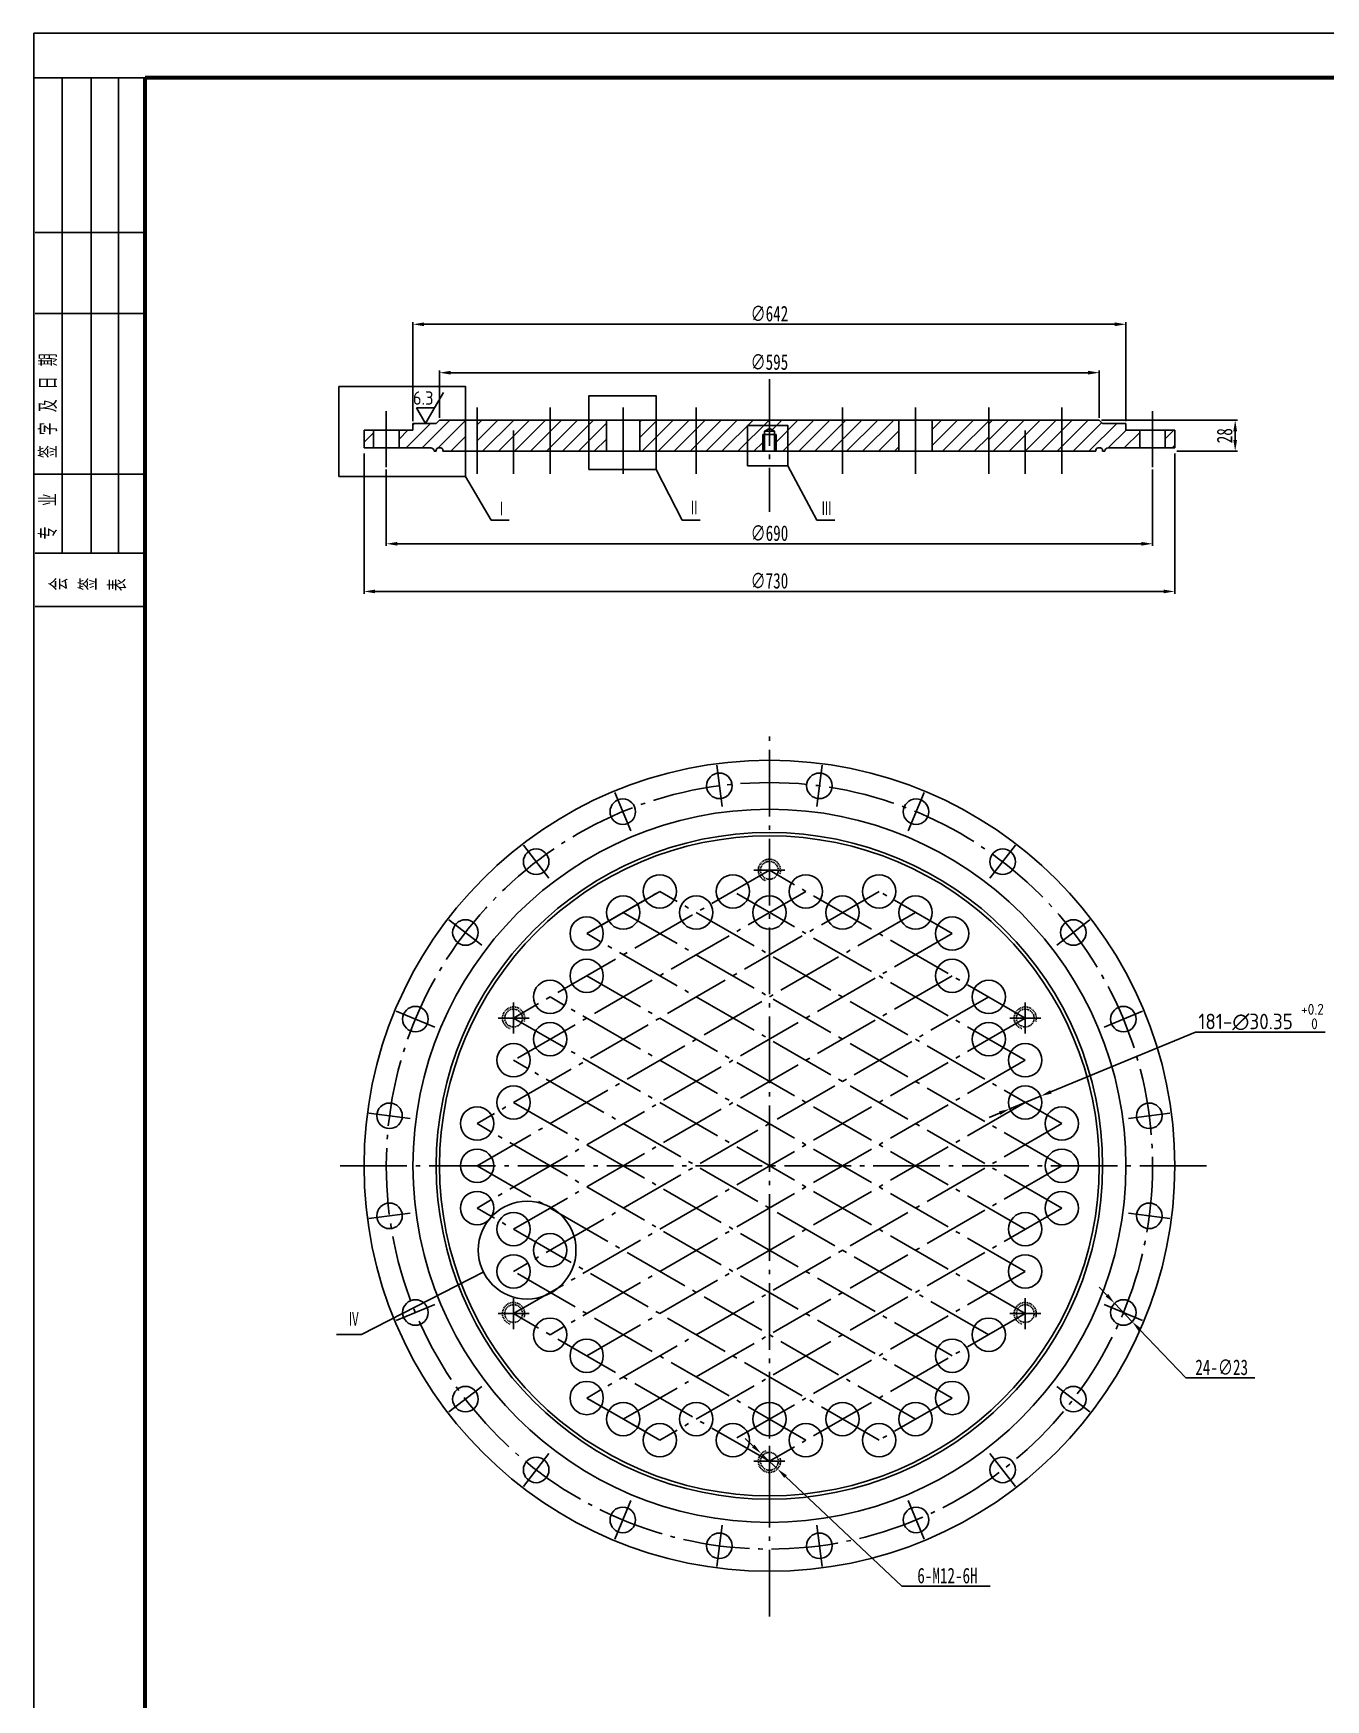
# Model space of a CAD drawing. Extents: x 3752 to 5058, y 2005 to 3221.
# Drawn here: x 3754.1 to 4045.1, y 2223.7 to 2598.7 of the extents above; entities that cross this region are included whole.
import ezdxf

# ---------------------------------------------------------------- set-up
doc = ezdxf.new("R2010")
doc.units = 0
doc.linetypes.add('CENTER', pattern=[20, 15, -2, 1, -2])
doc.linetypes.add('HIDDEN', pattern=[0.375, 0.25, -0.125])
doc.layers.get('Defpoints').update_dxf_attribs({"linetype": 'CONTINUOUS'})
for name, color, linetype in [('1', 7, 'CONTINUOUS'), ('2', 1, 'CONTINUOUS'), ('3', 2, 'CENTER'), ('5', 3, 'HIDDEN')]:
    doc.layers.add(name, color=color, linetype=linetype)
doc.styles.add('ACISOTS', font='isocp.shx', dxfattribs={"height": 1, "bigfont": 'gbcbig.shx'})
doc.styles.add('HZ5', font='GungsuhChe.ttf', dxfattribs={"width": 0.75})
doc.dimstyles.new('4', dxfattribs={"dimtxt": 3.5, "dimasz": 2.5, "dimexe": 0.5, "dimexo": 0.5, "dimtad": 1, "dimdec": 0, "dimlfac": 4, "dimzin": 0, "dimdsep": 46, "dimtxsty": 'HZ5', "dimcen": 0, "dimadec": 0, "dimazin": 0, "dimtfac": 0.857143, "dimtdec": 0, "dimtmove": 0, "dimatfit": 0, "dimfxl": 0, "dimtvp": 1.5, "dimtolj": 1, "dimtzin": 0, "dimarcsym": 0})
doc.dimstyles.new('副本4', dxfattribs={"dimtxt": 3.5, "dimasz": 2.5, "dimexe": 0.5, "dimexo": 0.5, "dimtad": 1, "dimtih": 1, "dimtoh": 1, "dimdec": 0, "dimlfac": 4, "dimzin": 0, "dimdsep": 46, "dimtxsty": 'HZ5', "dimcen": 0, "dimadec": 0, "dimazin": 0, "dimtfac": 0.857143, "dimtdec": 0, "dimtmove": 0, "dimatfit": 0, "dimfxl": 0, "dimtvp": 1.5, "dimtolj": 1, "dimtzin": 0, "dimarcsym": 0})

# ---------------------------------------------------------------- blocks, each defined once
blk = doc.blocks.new('*D82')
at = {"layer": '1', "color": 0, "lineweight": -2}
for p, q in [((3916.2, 2280.78), (3914.38, 2282.49)), ((3918.02, 2279.06), (3921.66, 2275.63)), ((3923.48, 2273.92), (3949.67, 2249.24)), ((3949.67, 2249.24), (3969.54, 2249.24))]:
    blk.add_line(p, q, dxfattribs=at)
at = {"layer": '1', "color": 0}
for points in [[(3916.49, 2281.08), (3915.92, 2280.47), (3918.02, 2279.06)], [(3923.77, 2274.22), (3923.19, 2273.61), (3921.66, 2275.63)]]:
    blk.add_solid(points, dxfattribs=at)
at = {"layer": 'Defpoints', "color": 0}
for p in [(3918.02, 2279.06), (3921.66, 2275.63)]:
    blk.add_point(p, dxfattribs=at)
at = {"layer": '1', "color": 0, "insert": (3959.92, 2251.62), "char_height": 3.5, "attachment_point": 5, "style": 'HZ5'}
blk.add_mtext('\\A1;6-M12-6H', dxfattribs=at)
blk = doc.blocks.new('*D87')
at = {"layer": '1', "color": 0, "lineweight": -2}
for p, q in [((3995.81, 2314.73), (3994.09, 2316.54)), ((3997.54, 2312.92), (4001.51, 2308.76)), ((4003.24, 2306.95), (4013.59, 2296.11)), ((4013.59, 2296.11), (4029.09, 2296.11))]:
    blk.add_line(p, q, dxfattribs=at)
at = {"layer": '1', "color": 0}
for points in [[(3996.12, 2315.02), (3995.51, 2314.44), (3997.54, 2312.92)], [(4003.54, 2307.24), (4002.93, 2306.66), (4001.51, 2308.76)]]:
    blk.add_solid(points, dxfattribs=at)
at = {"layer": 'Defpoints', "color": 0}
for p in [(3997.54, 2312.92), (4001.51, 2308.76)]:
    blk.add_point(p, dxfattribs=at)
at = {"layer": '1', "color": 0, "insert": (4021.65, 2298.49), "char_height": 3.5, "attachment_point": 5, "style": 'HZ5'}
blk.add_mtext('\\A1;24-∅23', dxfattribs=at)
blk = doc.blocks.new('*D92')
at = {"layer": '1', "color": 0, "lineweight": -2}
for p, q in [((3833.59, 2500.53), (3833.59, 2483.33)), ((4006.09, 2500.53), (4006.09, 2483.33)), ((3836.09, 2483.83), (4003.59, 2483.83))]:
    blk.add_line(p, q, dxfattribs=at)
at = {"layer": '1', "color": 0}
for points in [[(3836.09, 2484.24), (3836.09, 2483.41), (3833.59, 2483.83)], [(4003.59, 2484.24), (4003.59, 2483.41), (4006.09, 2483.83)]]:
    blk.add_solid(points, dxfattribs=at)
at = {"layer": 'Defpoints', "color": 0}
for p in [(3833.59, 2501.03), (4006.09, 2501.03), (4006.09, 2483.83)]:
    blk.add_point(p, dxfattribs=at)
at = {"layer": '1', "color": 0, "insert": (3919.84, 2486.2), "char_height": 3.5, "attachment_point": 5, "style": 'HZ5'}
blk.add_mtext('\\A1;\\A1;∅690', dxfattribs=at)
blk = doc.blocks.new('*D93')
at = {"layer": '1', "color": 0, "lineweight": -2}
for p, q in [((3828.59, 2504.15), (3828.59, 2472.6)), ((4011.09, 2504.15), (4011.09, 2472.6)), ((3831.09, 2473.1), (4008.59, 2473.1))]:
    blk.add_line(p, q, dxfattribs=at)
at = {"layer": '1', "color": 0}
for points in [[(3831.09, 2473.52), (3831.09, 2472.69), (3828.59, 2473.1)], [(4008.59, 2473.52), (4008.59, 2472.69), (4011.09, 2473.1)]]:
    blk.add_solid(points, dxfattribs=at)
at = {"layer": 'Defpoints', "color": 0}
for p in [(3828.59, 2504.65), (4011.09, 2504.65), (4011.09, 2473.1)]:
    blk.add_point(p, dxfattribs=at)
at = {"layer": '1', "color": 0, "insert": (3919.84, 2475.48), "char_height": 3.5, "attachment_point": 5, "style": 'HZ5'}
blk.add_mtext('\\A1;\\A1;∅730', dxfattribs=at)
blk = doc.blocks.new('*D94')
at = {"layer": '1', "color": 0, "lineweight": -2}
for p, q in [((3994.59, 2511.65), (4025.19, 2511.65)), ((4024.69, 2509.15), (4024.69, 2507.15)), ((4011.59, 2504.65), (4025.19, 2504.65))]:
    blk.add_line(p, q, dxfattribs=at)
at = {"layer": '1', "color": 0}
for points in [[(4024.28, 2509.15), (4025.11, 2509.15), (4024.69, 2511.65)], [(4024.28, 2507.15), (4025.11, 2507.15), (4024.69, 2504.65)]]:
    blk.add_solid(points, dxfattribs=at)
at = {"layer": 'Defpoints', "color": 0}
for p in [(3994.09, 2511.65), (4011.09, 2504.65), (4024.69, 2504.65)]:
    blk.add_point(p, dxfattribs=at)
at = {"layer": '1', "color": 0, "insert": (4022.32, 2508.15), "char_height": 3.5, "attachment_point": 5, "rotation": 90, "style": 'HZ5'}
blk.add_mtext('\\A1;28', dxfattribs=at)
blk = doc.blocks.new('*D95')
at = {"layer": '1', "color": 0, "lineweight": -2}
for p, q in [((3845.59, 2512.15), (3845.59, 2522.83)), ((3848.09, 2522.33), (3991.59, 2522.33)), ((3994.09, 2512.15), (3994.09, 2522.83))]:
    blk.add_line(p, q, dxfattribs=at)
at = {"layer": '1', "color": 0}
for points in [[(3848.09, 2522.75), (3848.09, 2521.91), (3845.59, 2522.33)], [(3991.59, 2522.75), (3991.59, 2521.91), (3994.09, 2522.33)]]:
    blk.add_solid(points, dxfattribs=at)
at = {"layer": 'Defpoints', "color": 0}
for p in [(3994.09, 2522.33), (3845.59, 2511.65), (3994.09, 2511.65)]:
    blk.add_point(p, dxfattribs=at)
at = {"layer": '1', "color": 0, "insert": (3919.84, 2524.7), "char_height": 3.5, "attachment_point": 5, "style": 'HZ5'}
blk.add_mtext('\\A1;\\A1;∅595', dxfattribs=at)
blk = doc.blocks.new('*D96')
at = {"layer": '1', "color": 0, "lineweight": -2}
for p, q in [((3839.59, 2511.4), (3839.59, 2533.72)), ((3842.09, 2533.22), (3997.59, 2533.22)), ((4000.09, 2511.4), (4000.09, 2533.72))]:
    blk.add_line(p, q, dxfattribs=at)
at = {"layer": '1', "color": 0}
for points in [[(3842.09, 2533.64), (3842.09, 2532.8), (3839.59, 2533.22)], [(3997.59, 2533.64), (3997.59, 2532.8), (4000.09, 2533.22)]]:
    blk.add_solid(points, dxfattribs=at)
at = {"layer": 'Defpoints', "color": 0}
for p in [(4000.09, 2533.22), (3839.59, 2510.9), (4000.09, 2510.9)]:
    blk.add_point(p, dxfattribs=at)
at = {"layer": '1', "color": 0, "insert": (3919.84, 2535.6), "char_height": 3.5, "attachment_point": 5, "style": 'HZ5'}
blk.add_mtext('\\A1;∅642', dxfattribs=at)

msp = doc.modelspace()

# ---------------------------------------------------------------- hatches: boundary and pattern name
at = {"layer": '1'}
h = msp.add_hatch(dxfattribs=at)
h.set_pattern_fill('ANSI31', color=256, scale=0.8, style=0)
h.paths.add_polyline_path([(3914.936, 2510.425), (3919.84, 2510.425), (3919.84, 2511.648), (3903.386, 2511.648), (3903.386, 2504.648), (3914.936, 2504.648)])
h.paths.add_polyline_path([(3918.715, 2509.148), (3919.84, 2509.798), (3919.84, 2510.425), (3914.936, 2510.425), (3914.936, 2504.648), (3918.34, 2504.648), (3918.34, 2508.398), (3918.715, 2508.398)], flags=17)
h.paths.add_polyline_path([(3903.386, 2511.648), (3894.371, 2511.648), (3894.371, 2504.648), (3903.386, 2504.648)])
h.paths.add_polyline_path([(3894.371, 2511.648), (3890.681, 2511.648), (3890.681, 2504.648), (3894.371, 2504.648)])
h.paths.add_polyline_path([(3883.181, 2511.648), (3879.176, 2511.648), (3879.176, 2504.648), (3883.181, 2504.648)])
h.paths.add_polyline_path([(3870.477, 2511.648), (3854.023, 2511.648), (3854.023, 2504.648), (3870.477, 2504.648)])
h.paths.add_polyline_path([(3879.176, 2511.648), (3870.477, 2511.648), (3870.477, 2504.648), (3879.176, 2504.648)])
h.paths.add_polyline_path([(3851.451, 2511.648), (3845.59, 2511.648), (3844.84, 2510.898), (3839.59, 2510.898), (3839.59, 2509.398), (3836.465, 2509.398), (3836.465, 2505.398), (3843.59, 2505.398, -0.4142136), (3844.34, 2504.648), (3844.84, 2504.648), (3844.84, 2504.898, -0.4142136), (3845.34, 2505.398), (3845.84, 2505.398, -0.4142136), (3846.34, 2504.898), (3846.34, 2504.648), (3851.451, 2504.648)])
h.paths.add_polyline_path([(3830.715, 2509.398), (3828.59, 2509.398), (3828.59, 2505.398), (3830.715, 2505.398)])
h = msp.add_hatch(dxfattribs=at)
h.set_pattern_fill('ANSI31', color=256, scale=0.8, style=0)
h.set_pattern_definition([(45, (1920.186, 1633.491), (-1.7960512, 1.7960512), [])])
h.paths.add_polyline_path([(3936.295, 2504.648), (3936.295, 2511.648), (3919.84, 2511.648), (3919.84, 2509.798), (3920.965, 2509.148), (3920.965, 2508.398), (3921.34, 2508.398), (3921.34, 2504.648)])
h.paths.add_polyline_path([(3948.999, 2504.648), (3948.999, 2511.648), (3936.295, 2511.648), (3936.295, 2504.648)])
h.paths.add_polyline_path([(3969.204, 2504.648), (3969.204, 2511.648), (3956.499, 2511.648), (3956.499, 2504.648)])
h = msp.add_hatch(dxfattribs=at)
h.set_pattern_fill('ANSI31', color=256, scale=0.8, style=0)
h.paths.add_polyline_path([(3985.658, 2511.648), (3969.204, 2511.648), (3969.204, 2504.648), (3985.658, 2504.648)])
h.paths.add_polyline_path([(4003.215, 2509.398), (4000.09, 2509.398), (4000.09, 2510.898), (3994.84, 2510.898), (3994.09, 2511.648), (3985.658, 2511.648), (3985.658, 2504.648), (3993.34, 2504.648), (3993.34, 2504.898, -0.4142136), (3993.84, 2505.398), (3994.34, 2505.398, -0.4142136), (3994.84, 2504.898), (3994.84, 2504.648), (3995.34, 2504.648, -0.4142136), (3996.09, 2505.398), (4003.215, 2505.398)])
h.paths.add_polyline_path([(4011.09, 2509.398), (4008.965, 2509.398), (4008.965, 2505.398), (4011.09, 2505.398)])

# ---------------------------------------------------------------- linework, layer by layer
for p, q in [((3754.291, 2004.696), (3754.291, 2598.696)), ((3754.291, 2004.696), (3754.291, 2598.696)), ((3754.291, 2598.696), (4595.291, 2598.696)), ((4001.291, 2598.696), (4595.291, 2598.696)), ((4001.291, 2598.696), (4595.291, 2598.696)), ((3754.291, 2588.696), (3779.387, 2588.696)), ((3760.67, 2481.685), (3760.67, 2588.696)), ((3767.199, 2481.685), (3767.199, 2588.696)), ((3773.293, 2481.685), (3773.293, 2588.696)), ((3779.387, 2553.896), (3754.575, 2553.896)), ((3779.387, 2535.625), (3754.575, 2535.625)), ((3846.447, 2517.898), (3844.426, 2514.398)), ((3842.406, 2510.898), (3840.385, 2514.398)), ((3840.385, 2514.398), (3844.426, 2514.398)), ((3844.426, 2514.398), (3842.406, 2510.898)), ((3918.34, 2504.648), (3918.34, 2508.398)), ((3921.34, 2504.648), (3921.34, 2508.398)), ((3924, 2501.365), (3930.528, 2489.108)), ((3779.387, 2499.52), (3754.14, 2499.52)), ((3851.451, 2498.964), (3857.206, 2489.108)), ((3894.371, 2500.563), (3900.215, 2489.108)), ((3857.206, 2489.108), (3861.276, 2489.108)), ((3900.215, 2489.108), (3904.285, 2489.108)), ((3930.528, 2489.108), (3934.598, 2489.108)), ((3779.387, 2481.685), (3754.575, 2481.685)), ((3779.387, 2469.685), (3754.575, 2469.685)), ((3983.207, 2360.486), (4015.77, 2373.955)), ((4015.77, 2373.955), (4044.944, 2373.955)), ((3973.966, 2356.664), (3980.896, 2359.53)), ((3971.656, 2355.708), (3969.346, 2354.753)), ((3855.53, 2319.985), (3827.987, 2305.886)), ((3827.987, 2305.886), (3822.364, 2305.886))]:
    msp.add_line(p, q, dxfattribs=at)
for points in [[(3822.927, 2498.964), (3851.451, 2498.964), (3851.451, 2519.216), (3822.927, 2519.216)], [(3879.176, 2500.563), (3894.371, 2500.563), (3894.371, 2517.084), (3879.176, 2517.084)], [(3914.936, 2501.365), (3924, 2501.365), (3924, 2510.425), (3914.936, 2510.425)]]:
    msp.add_lwpolyline(points, close=True, dxfattribs=at)
msp.add_circle((3865.299, 2324.868), 11.003, dxfattribs=at)
for points in [[(3983.047, 2360.871), (3983.366, 2360.101), (3980.896, 2359.53)], [(3971.496, 2356.093), (3971.815, 2355.323), (3973.966, 2356.664)]]:
    msp.add_solid(points, dxfattribs=at)
at = {"layer": '2'}
for p, q in [((3828.59, 2505.398), (3828.59, 2509.398)), ((3839.59, 2509.398), (3828.59, 2509.398)), ((3830.715, 2505.398), (3830.715, 2509.398)), ((3836.465, 2505.398), (3836.465, 2509.398)), ((3844.84, 2510.898), (3839.59, 2510.898)), ((3839.59, 2509.398), (3839.59, 2510.898)), ((3845.59, 2511.648), (3844.84, 2510.898)), ((3845.59, 2511.648), (3994.09, 2511.648)), ((3883.181, 2504.648), (3883.181, 2511.648)), ((3890.681, 2504.648), (3890.681, 2511.648)), ((3919.84, 2509.798), (3918.715, 2509.148)), ((3918.715, 2509.148), (3920.965, 2509.148)), ((3918.715, 2504.648), (3918.715, 2509.148)), ((3920.965, 2509.148), (3919.84, 2509.798)), ((3920.965, 2509.148), (3920.965, 2504.648)), ((3948.999, 2504.648), (3948.999, 2511.648)), ((3956.499, 2504.648), (3956.499, 2511.648)), ((3994.09, 2511.648), (3994.84, 2510.898)), ((3994.84, 2510.898), (4000.09, 2510.898)), ((4000.09, 2509.398), (4000.09, 2510.898)), ((4000.09, 2509.398), (4011.09, 2509.398)), ((4003.215, 2505.398), (4003.215, 2509.398)), ((4008.965, 2505.398), (4008.965, 2509.398)), ((4011.09, 2505.398), (4011.09, 2509.398)), ((3843.59, 2505.398), (3828.59, 2505.398)), ((3845.84, 2505.398), (3845.34, 2505.398)), ((3918.34, 2508.398), (3921.34, 2508.398)), ((3993.84, 2505.398), (3994.34, 2505.398)), ((3996.09, 2505.398), (4011.09, 2505.398)), ((3844.84, 2504.648), (3844.34, 2504.648)), ((3844.34, 2504.648), (3844.84, 2504.648)), ((3844.84, 2504.898), (3844.84, 2504.648)), ((3846.34, 2504.898), (3846.34, 2504.648)), ((3846.34, 2504.648), (3993.34, 2504.648)), ((3993.34, 2504.898), (3993.34, 2504.648)), ((3994.84, 2504.898), (3994.84, 2504.648)), ((3995.34, 2504.648), (3994.84, 2504.648)), ((3994.84, 2504.648), (3995.34, 2504.648)), ((3994.84, 2504.648), (3995.34, 2504.648))]:
    msp.add_line(p, q, dxfattribs=at)
at = {"layer": '2', "const_width": 0.9}
for points in [[(3779.291, 2014.696), (3779.291, 2588.696)], [(3779.291, 2588.696), (4585.291, 2588.696)]]:
    msp.add_lwpolyline(points, dxfattribs=at)
at = {"layer": '2'}
for centre, radius in [((3919.84, 2343.847), 91.25), ((3908.583, 2429.359), 2.875), ((3931.098, 2429.359), 2.875), ((3886.834, 2423.532), 2.875), ((3952.847, 2423.532), 2.875), ((3919.84, 2343.847), 80.25), ((3919.84, 2343.847), 75), ((3919.84, 2343.847), 74.25), ((3867.335, 2412.274), 2.875), ((3972.346, 2412.274), 2.875), ((3895.159, 2405.597), 3.75), ((3911.613, 2405.597), 3.75), ((3928.068, 2405.597), 3.75), ((3944.522, 2405.597), 3.75), ((3886.931, 2400.847), 3.75), ((3903.386, 2400.847), 3.75), ((3919.84, 2400.847), 3.75), ((3936.295, 2400.847), 3.75), ((3952.749, 2400.847), 3.75), ((3851.414, 2396.353), 2.875), ((3878.704, 2396.097), 3.75), ((3960.977, 2396.097), 3.75), ((3988.267, 2396.353), 2.875), ((3878.704, 2386.597), 3.75), ((3960.977, 2386.597), 3.75), ((3870.477, 2381.847), 3.75), ((3969.204, 2381.847), 3.75), ((3840.156, 2376.853), 2.875), ((3999.525, 2376.853), 2.875), ((3870.477, 2372.347), 3.75), ((3969.204, 2372.347), 3.75), ((3862.25, 2367.597), 3.75), ((3977.431, 2367.597), 3.75), ((3862.25, 2358.097), 3.75), ((3977.431, 2358.097), 3.75), ((3834.328, 2355.105), 2.875), ((3854.023, 2353.347), 3.75), ((3985.658, 2353.347), 3.75), ((4005.353, 2355.105), 2.875), ((3854.023, 2343.847), 3.75), ((3985.658, 2343.847), 3.75), ((3854.023, 2334.347), 3.75), ((3985.658, 2334.347), 3.75), ((3834.328, 2332.589), 2.875), ((3862.25, 2329.597), 3.75), ((3977.431, 2329.597), 3.75), ((4005.353, 2332.589), 2.875), ((3870.477, 2324.847), 3.75), ((3862.25, 2320.097), 3.75), ((3977.431, 2320.097), 3.75), ((3840.156, 2310.841), 2.875), ((3999.525, 2310.841), 2.875), ((3870.477, 2305.847), 3.75), ((3969.204, 2305.847), 3.75), ((3878.704, 2301.097), 3.75), ((3960.977, 2301.097), 3.75), ((3878.704, 2291.597), 3.75), ((3960.977, 2291.597), 3.75), ((3851.414, 2291.341), 2.875), ((3988.267, 2291.341), 2.875), ((3886.931, 2286.847), 3.75), ((3903.386, 2286.847), 3.75), ((3919.84, 2286.847), 3.75), ((3936.295, 2286.847), 3.75), ((3952.749, 2286.847), 3.75), ((3895.159, 2282.097), 3.75), ((3911.613, 2282.097), 3.75), ((3928.068, 2282.097), 3.75), ((3944.522, 2282.097), 3.75), ((3867.335, 2275.42), 2.875), ((3972.346, 2275.42), 2.875), ((3886.834, 2264.162), 2.875), ((3952.847, 2264.162), 2.875), ((3908.583, 2258.335), 2.875), ((3931.098, 2258.335), 2.875)]:
    msp.add_circle(centre, radius, dxfattribs=at)
for centre, radius, start, end in [((3843.59, 2504.648), 0.75, 0, 90), ((3845.34, 2504.898), 0.5, 90, 180), ((3845.84, 2504.898), 0.5, 0, 90), ((3993.84, 2504.898), 0.5, 90, 180), ((3994.34, 2504.898), 0.5, 0, 90), ((3996.09, 2504.648), 0.75, 90, 180)]:
    msp.add_arc(centre, radius, start, end, dxfattribs=at)
at = {"layer": '3'}
for p, q in [((3919.84, 2520.885), (3919.84, 2491.012)), ((3833.59, 2501.031), (3833.59, 2513.677)), ((3854.023, 2499.546), (3854.023, 2514.525)), ((3870.477, 2499.546), (3870.477, 2514.525)), ((3886.931, 2499.546), (3886.931, 2514.525)), ((3903.386, 2499.546), (3903.386, 2514.525)), ((3936.295, 2499.546), (3936.295, 2514.525)), ((3952.749, 2499.546), (3952.749, 2514.525)), ((3969.204, 2499.546), (3969.204, 2514.525)), ((3985.658, 2499.546), (3985.658, 2514.525)), ((4006.09, 2501.031), (4006.09, 2513.677)), ((3862.25, 2499.546), (3862.25, 2509.292)), ((3977.431, 2499.546), (3977.431, 2509.292)), ((3919.84, 2242.457), (3919.84, 2442.118)), ((3909.195, 2424.709), (3907.97, 2434.009)), ((3930.486, 2424.709), (3931.711, 2434.009)), ((3888.629, 2419.198), (3885.039, 2427.865)), ((3951.052, 2419.198), (3954.642, 2427.865)), ((3870.19, 2408.553), (3864.48, 2415.995)), ((3969.491, 2408.553), (3975.201, 2415.995)), ((3919.84, 2413.847), (3919.84, 2406.847)), ((3919.84, 2410.347), (3862.25, 2377.097)), ((3916.34, 2410.347), (3923.34, 2410.347)), ((3977.431, 2377.097), (3919.84, 2410.347)), ((3944.522, 2405.597), (3854.023, 2353.347)), ((3928.068, 2405.597), (3862.25, 2367.597)), ((3878.704, 2396.097), (3895.159, 2405.597)), ((3895.159, 2405.597), (3878.704, 2396.097)), ((3985.658, 2353.347), (3895.159, 2405.597)), ((3977.431, 2367.597), (3911.613, 2405.597)), ((3960.977, 2396.097), (3944.522, 2405.597)), ((3952.749, 2400.847), (3854.023, 2343.847)), ((3985.658, 2343.847), (3886.931, 2400.847)), ((3855.135, 2393.497), (3847.693, 2399.208)), ((3984.546, 2393.497), (3991.988, 2399.208)), ((3960.977, 2396.097), (3854.023, 2334.347)), ((3985.658, 2334.347), (3878.704, 2396.097)), ((3960.977, 2386.597), (3862.25, 2329.597)), ((3977.431, 2329.597), (3878.704, 2386.597)), ((3969.204, 2381.847), (3862.25, 2320.097)), ((3977.431, 2320.097), (3870.477, 2381.847)), ((3844.489, 2375.059), (3835.823, 2378.648)), ((3862.25, 2380.597), (3862.25, 2373.597)), ((3977.431, 2380.597), (3977.431, 2373.597)), ((3995.192, 2375.059), (4003.858, 2378.648)), ((3858.75, 2377.097), (3865.75, 2377.097)), ((3977.431, 2377.097), (3862.25, 2310.597)), ((3977.431, 2310.597), (3862.25, 2377.097)), ((3973.931, 2377.097), (3980.931, 2377.097)), ((3969.204, 2305.847), (3862.25, 2367.597)), ((3977.431, 2367.597), (3870.477, 2305.847)), ((3838.978, 2354.493), (3829.678, 2355.717)), ((3960.977, 2301.097), (3862.25, 2358.097)), ((3977.431, 2358.097), (3878.704, 2301.097)), ((4000.703, 2354.493), (4010.003, 2355.717)), ((3960.977, 2291.597), (3854.023, 2353.347)), ((3985.658, 2353.347), (3878.704, 2291.597)), ((3823.214, 2343.847), (4018.212, 2343.847)), ((3952.749, 2286.847), (3854.023, 2343.847)), ((3985.658, 2343.847), (3886.931, 2286.847)), ((3838.978, 2333.201), (3829.678, 2331.977)), ((3944.522, 2282.097), (3854.023, 2334.347)), ((3985.658, 2334.347), (3895.159, 2282.097)), ((4000.703, 2333.201), (4010.003, 2331.977)), ((3928.068, 2282.097), (3862.25, 2320.097)), ((3977.431, 2320.097), (3911.613, 2282.097)), ((3862.25, 2314.097), (3862.25, 2307.097)), ((3977.431, 2314.097), (3977.431, 2307.097)), ((3844.489, 2312.635), (3835.823, 2309.046)), ((3858.75, 2310.597), (3865.75, 2310.597)), ((3919.84, 2277.347), (3862.25, 2310.597)), ((3977.431, 2310.597), (3919.84, 2277.347)), ((3973.931, 2310.597), (3980.931, 2310.597)), ((3995.192, 2312.635), (4003.858, 2309.046)), ((3855.135, 2294.197), (3847.693, 2288.486)), ((3878.704, 2291.597), (3895.159, 2282.097)), ((3895.159, 2282.097), (3878.704, 2291.597)), ((3960.977, 2291.597), (3944.522, 2282.097)), ((3984.546, 2294.197), (3991.988, 2288.486)), ((3919.84, 2280.847), (3919.84, 2273.847)), ((3870.19, 2279.141), (3864.48, 2271.699)), ((3916.34, 2277.347), (3923.34, 2277.347)), ((3969.491, 2279.141), (3975.201, 2271.699)), ((3888.629, 2268.496), (3885.039, 2259.829)), ((3951.052, 2268.496), (3954.642, 2259.829)), ((3909.195, 2262.985), (3907.97, 2253.685)), ((3930.486, 2262.985), (3931.711, 2253.685))]:
    msp.add_line(p, q, dxfattribs=at)
msp.add_circle((3919.84, 2343.847), 86.25, dxfattribs=at)
at = {"layer": '5'}
for centre in [(3919.84, 2410.347), (3862.25, 2377.097), (3977.431, 2377.097), (3862.25, 2310.597), (3977.431, 2310.597), (3919.84, 2277.347)]:
    msp.add_circle(centre, 2, dxfattribs=at)
for centre, start, end in [((3919.84, 2410.347), 342, 252), ((3862.25, 2377.097), 342, 252), ((3977.431, 2377.097), 342, 252), ((3862.25, 2310.597), 342, 252), ((3977.431, 2310.597), 342, 252), ((3919.84, 2277.347), 106.98388, 16.98388)]:
    msp.add_arc(centre, 2.5, start, end, dxfattribs=at)

# ---------------------------------------------------------------- texts
at = {"layer": '1', "style": 'ACISOTS'}
for s, p in [('签 字 及 日 期', (3759.521, 2503.109)), ('专  业', (3759.521, 2484.838)), ('会', (3761.891, 2473.335)), ('签', (3768.493, 2473.335)), ('表', (3775.095, 2473.166))]:
    msp.add_text(s, height=4, rotation=90, dxfattribs=at).set_placement(p)
for s, height, p in [('6.3', 3, (3839.585, 2515.127)), ('Ⅰ', 3.5, (3858.276, 2489.926)), ('Ⅱ', 3.5, (3901.659, 2490.087)), ('Ⅲ', 3.5, (3931.461, 2489.969)), ('181-∅30.35', 3.5, (4016.395, 2374.58)), ('+0.2', 2.45, (4039.503, 2377.847)), (' 0', 2.45, (4040.382, 2374.58)), ('Ⅳ', 3.5, (3824.996, 2307.548))]:
    msp.add_text(s, height=height, dxfattribs=at).set_placement(p)

# ---------------------------------------------------------------- dimensions: what is measured, and where the dimension line sits
at = {"layer": '1'}
for base, p1, p2, text, picture, middle in [((4000.09, 2533.22), (3839.59, 2510.898), (4000.09, 2510.898), '∅<>', '*D96', (3919.84, 2535.595)), ((3994.09, 2522.329), (3845.59, 2511.648), (3994.09, 2511.648), '\\A1;∅595', '*D95', (3919.84, 2524.704)), ((4011.09, 2473.104), (3828.59, 2504.648), (4011.09, 2504.648), '\\A1;∅730', '*D93', (3919.84, 2475.479)), ((4006.09, 2483.826), (3833.59, 2501.031), (4006.09, 2501.031), '\\A1;∅690', '*D92', (3919.84, 2486.201))]:
    dim = msp.add_linear_dim(base=base, p1=p1, p2=p2, text=text, dimstyle='4', override={"dimtxsty": 'ACISOTS'}, dxfattribs=at)
    dim.commit()
    dim.dimension.update_dxf_attribs({"geometry": picture, "text_midpoint": middle})
dim = msp.add_linear_dim(base=(4024.692, 2504.648), p1=(3994.09, 2511.648), p2=(4011.09, 2504.648), angle=90, dimstyle='4', override={"dimtxsty": 'ACISOTS'}, dxfattribs=at)
dim.commit()
dim.dimension.update_dxf_attribs({"geometry": '*D94', "text_midpoint": (4022.317, 2508.148)})
for p1, p2, text, picture, middle in [((3997.54, 2312.92), (4001.51, 2308.761), '24-<>', '*D87', (4021.648, 2296.11)), ((3918.021, 2279.062), (3921.66, 2275.632), '6-M12-6H', '*D82', (3959.916, 2249.24))]:
    dim = msp.add_diameter_dim_2p(p1=p1, p2=p2, text=text, dimstyle='副本4', override={"dimtxsty": 'ACISOTS'}, dxfattribs=at)
    dim.commit()
    dim.dimension.update_dxf_attribs({"geometry": picture, "text_midpoint": middle, "dimtype": 163})

doc.saveas('drawing.dxf')
